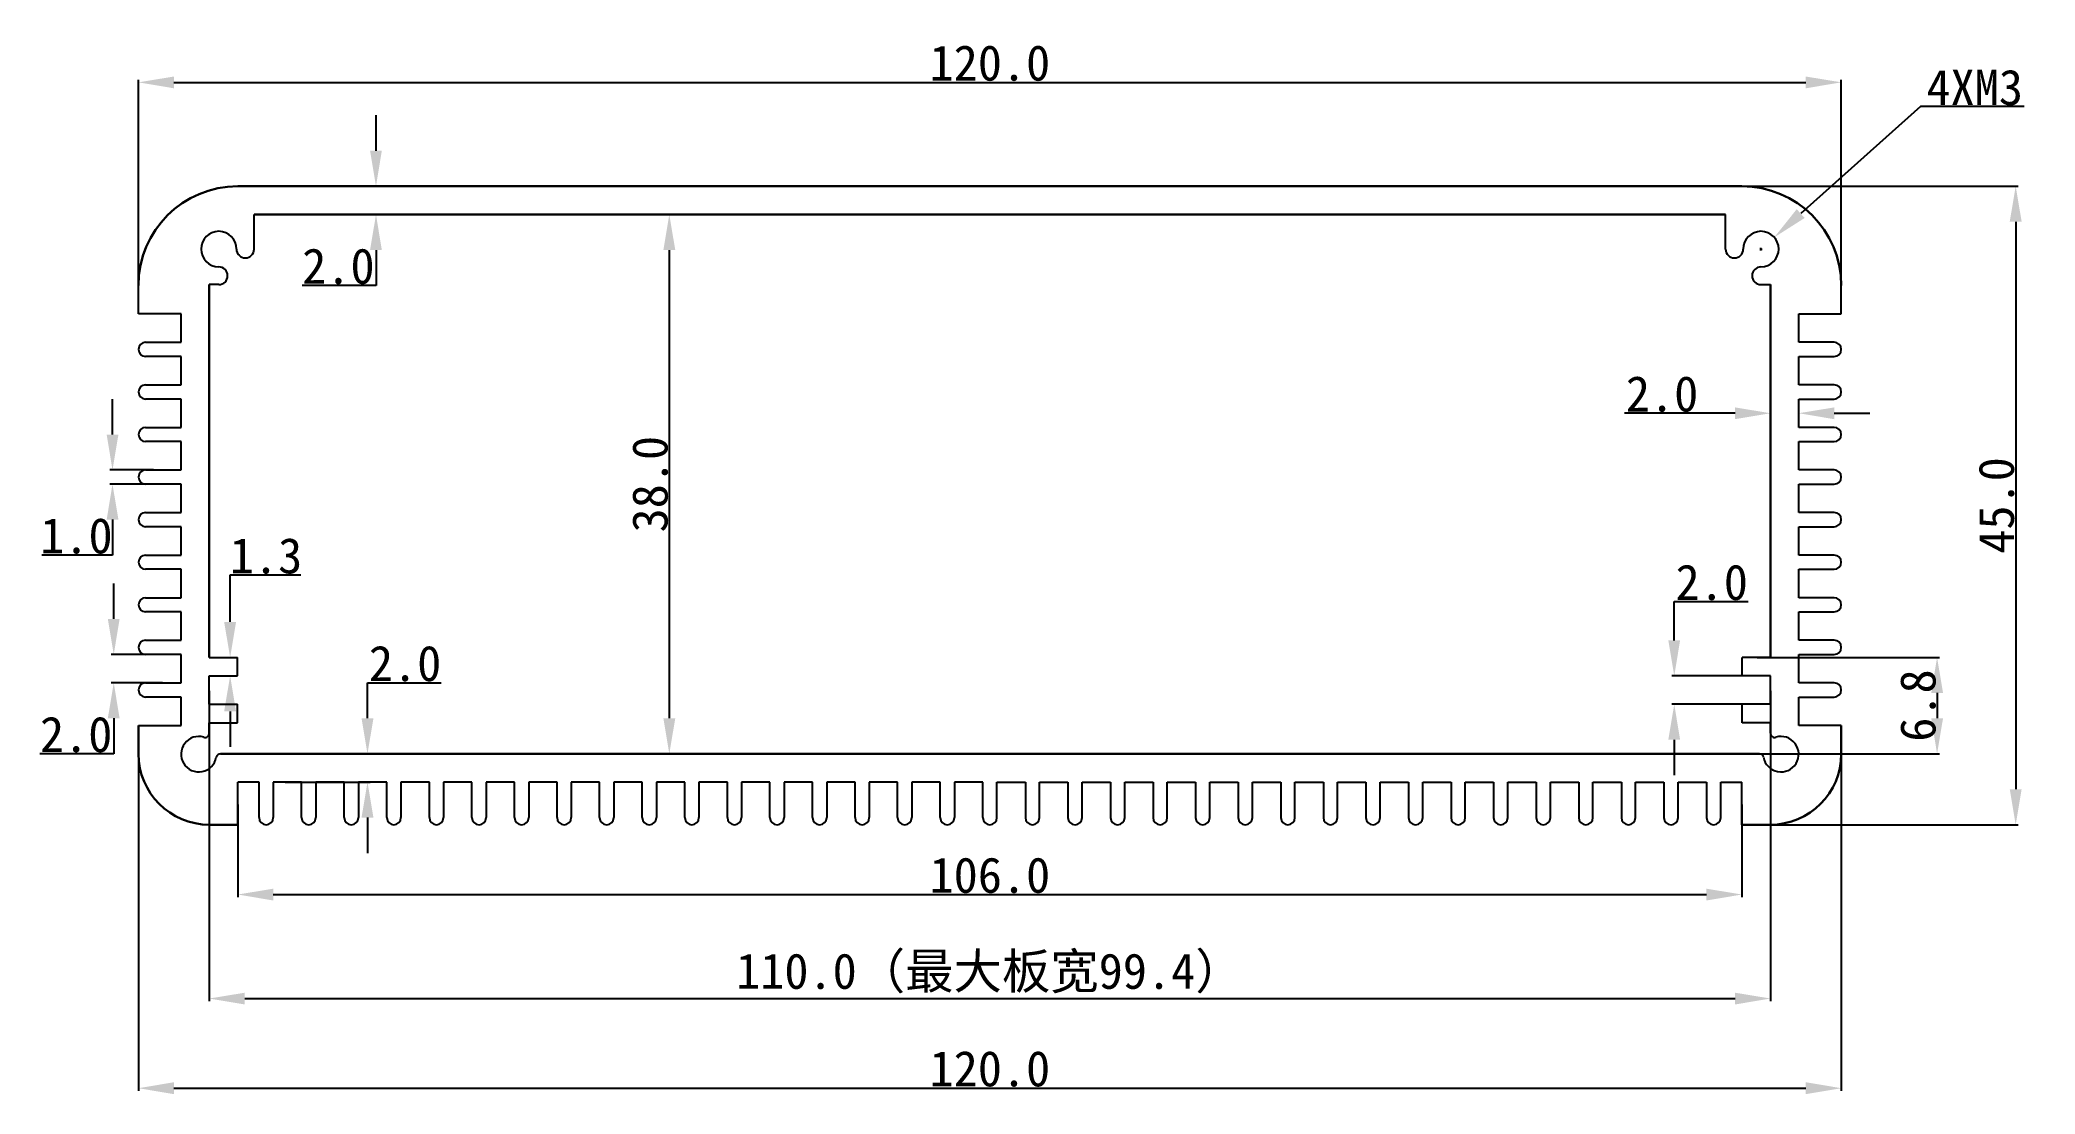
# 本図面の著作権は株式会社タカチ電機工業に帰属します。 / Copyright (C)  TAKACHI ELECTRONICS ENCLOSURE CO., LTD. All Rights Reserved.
# Model space of a CAD drawing. Header units: inches. Extents: x 225 to 366, y -60 to 14.
import ezdxf

# ---------------------------------------------------------------- set-up
doc = ezdxf.new("R2010")
doc.units = ezdxf.units.IN
doc.header["$MEASUREMENT"] = 0
doc.layers.get('Defpoints').update_dxf_attribs({"lineweight": 25})
doc.layers.add('1', color=30, linetype='Continuous')
doc.styles.get("Standard").update_dxf_attribs({"font": 'simhei.ttf'})
doc.dimstyles.get("Standard").update_dxf_attribs({"dimtxt": 2.5, "dimasz": 2.5, "dimexe": 0.18, "dimexo": 0.0625, "dimgap": 0.09, "dimtad": 1, "dimtoh": 1, "dimdec": 1, "dimzin": 0, "dimdsep": 46, "dimtxsty": 'Standard', "dimcen": 0.09, "dimadec": 0, "dimazin": 0, "dimtfac": 1, "dimtdec": 1, "dimtofl": 0, "dimtmove": 0, "dimatfit": 3, "dimfxl": 1, "dimtolj": 1, "dimtzin": 0, "dimarcsym": 0})

# ---------------------------------------------------------------- blocks, each defined once
blk = doc.blocks.new('*D78')
at = {"color": 0, "lineweight": -2}
for p, q in [((231.96, -3.87), (231.96, 11.57)), ((234.46, 11.39), (349.46, 11.39)), ((351.96, -3.87), (351.96, 11.57))]:
    blk.add_line(p, q, dxfattribs=at)
at = {"color": 0}
for points in [[(234.46, 11.8), (234.46, 10.97), (231.96, 11.39)], [(349.46, 11.8), (349.46, 10.97), (351.96, 11.39)]]:
    blk.add_solid(points, dxfattribs=at)
at = {"layer": 'Defpoints', "color": 0}
for p in [(351.96, 11.39), (231.96, -3.93), (351.96, -3.93)]:
    blk.add_point(p, dxfattribs=at)
at = {"color": 0, "insert": (291.96, 12.74), "char_height": 2.5, "attachment_point": 5}
blk.add_mtext('\\A1;120.0', dxfattribs=at)
blk = doc.blocks.new('*D79')
at = {"color": 0, "lineweight": -2}
for p, q in [((341.67, 4.07), (364.43, 4.07)), ((364.25, 1.57), (364.25, -38.43)), ((346.02, -40.93), (364.43, -40.93))]:
    blk.add_line(p, q, dxfattribs=at)
at = {"color": 0}
for points in [[(363.83, 1.57), (364.67, 1.57), (364.25, 4.07)], [(363.83, -38.43), (364.67, -38.43), (364.25, -40.93)]]:
    blk.add_solid(points, dxfattribs=at)
at = {"layer": 'Defpoints', "color": 0}
for p in [(341.61, 4.07), (345.96, -40.93), (364.25, -40.93)]:
    blk.add_point(p, dxfattribs=at)
at = {"color": 0, "insert": (362.9, -18.43), "char_height": 2.5, "attachment_point": 5, "rotation": 90}
blk.add_mtext('\\A1;45.0', dxfattribs=at)
blk = doc.blocks.new('*D81')
at = {"color": 0, "lineweight": -2}
for p, q in [((248.7, 6.57), (248.7, 9.07)), ((248.76, 4.07), (248.88, 4.07)), ((248.76, 2.07), (248.88, 2.07)), ((248.7, -0.43), (248.7, -2.93)), ((248.7, -2.93), (243.5, -2.93))]:
    blk.add_line(p, q, dxfattribs=at)
at = {"color": 0}
for points in [[(248.28, 6.57), (249.11, 6.57), (248.7, 4.07)], [(248.28, -0.43), (249.11, -0.43), (248.7, 2.07)]]:
    blk.add_solid(points, dxfattribs=at)
at = {"layer": 'Defpoints', "color": 0}
for p in [(248.7, 4.07), (248.7, 2.07), (248.7, 2.07)]:
    blk.add_point(p, dxfattribs=at)
at = {"color": 0, "insert": (246.05, -1.58), "char_height": 2.5, "attachment_point": 5}
blk.add_mtext('\\A1;2.0', dxfattribs=at)
blk = doc.blocks.new('*D82')
at = {"color": 0, "lineweight": -2}
for p, q in [((248.1, -33.43), (248.1, -30.93)), ((248.1, -30.93), (253.3, -30.93)), ((242.31, -35.93), (248.28, -35.93)), ((242.31, -37.93), (248.28, -37.93)), ((248.1, -40.43), (248.1, -42.93))]:
    blk.add_line(p, q, dxfattribs=at)
at = {"color": 0}
for points in [[(247.68, -33.43), (248.52, -33.43), (248.1, -35.93)], [(247.68, -40.43), (248.52, -40.43), (248.1, -37.93)]]:
    blk.add_solid(points, dxfattribs=at)
at = {"layer": 'Defpoints', "color": 0}
for p in [(242.24, -35.93), (242.24, -37.93), (248.1, -37.93)]:
    blk.add_point(p, dxfattribs=at)
at = {"color": 0, "insert": (250.75, -29.58), "char_height": 2.5, "attachment_point": 5}
blk.add_mtext('\\A1;2.0', dxfattribs=at)
blk = doc.blocks.new('*D83')
at = {"color": 0, "lineweight": -2}
for p, q in [((238.96, -39.5), (238.96, -46.03)), ((344.96, -39.5), (344.96, -46.03)), ((241.46, -45.85), (342.46, -45.85))]:
    blk.add_line(p, q, dxfattribs=at)
at = {"color": 0}
for points in [[(241.46, -45.44), (241.46, -46.27), (238.96, -45.85)], [(342.46, -45.44), (342.46, -46.27), (344.96, -45.85)]]:
    blk.add_solid(points, dxfattribs=at)
at = {"layer": 'Defpoints', "color": 0}
for p in [(238.96, -39.43), (344.96, -39.43), (344.96, -45.85)]:
    blk.add_point(p, dxfattribs=at)
at = {"color": 0, "insert": (291.96, -44.5), "char_height": 2.5, "attachment_point": 5}
blk.add_mtext('\\A1;106.0', dxfattribs=at)
blk = doc.blocks.new('*D85')
at = {"layer": '1', "color": 0, "lineweight": -2}
for p, q in [((236.95, -31.5), (236.95, -53.36)), ((346.97, -31.5), (346.97, -53.36)), ((239.45, -53.18), (344.47, -53.18))]:
    blk.add_line(p, q, dxfattribs=at)
at = {"layer": '1', "color": 0}
for points in [[(239.45, -52.77), (239.45, -53.6), (236.95, -53.18)], [(344.47, -52.77), (344.47, -53.6), (346.97, -53.18)]]:
    blk.add_solid(points, dxfattribs=at)
at = {"layer": 'Defpoints', "color": 0}
for p in [(236.95, -31.44), (346.97, -31.44), (346.97, -53.18)]:
    blk.add_point(p, dxfattribs=at)
at = {"layer": '1', "color": 0, "insert": (291.96, -51.41), "char_height": 2.5, "attachment_point": 5}
blk.add_mtext('\\A1;110.0（最大板宽99.4）', dxfattribs=at)
blk = doc.blocks.new('*D86')
at = {"color": 0, "lineweight": -2}
for p, q in [((357.54, 9.68), (349.1, 2.14)), ((364.85, 9.68), (357.54, 9.68)), ((346.21, -0.36), (346.39, -0.36)), ((346.3, -0.45), (346.3, -0.27))]:
    blk.add_line(p, q, dxfattribs=at)
at = {"color": 0}
blk.add_solid([(348.82, 2.45), (349.38, 1.83), (347.24, 0.47)], dxfattribs=at)
at = {"layer": 'Defpoints', "color": 0}
for p in [(347.24, 0.47), (345.37, -1.19)]:
    blk.add_point(p, dxfattribs=at)
at = {"color": 0, "insert": (361.36, 11.02), "char_height": 2.5, "attachment_point": 5}
blk.add_mtext('\\A1;{\\f@SimHei|b0|i0|c134|p49;4XM3}', dxfattribs=at)
blk = doc.blocks.new('*D87')
at = {"color": 0, "lineweight": -2}
for p, q in [((340.19, -27.94), (340.19, -25.21)), ((340.19, -25.21), (345.39, -25.21)), ((346.39, -30.44), (340.01, -30.44)), ((345.91, -32.44), (340.01, -32.44)), ((340.19, -34.94), (340.19, -37.44))]:
    blk.add_line(p, q, dxfattribs=at)
at = {"color": 0}
for points in [[(339.77, -27.94), (340.6, -27.94), (340.19, -30.44)], [(339.77, -34.94), (340.6, -34.94), (340.19, -32.44)]]:
    blk.add_solid(points, dxfattribs=at)
at = {"layer": 'Defpoints', "color": 0}
for p in [(346.45, -30.44), (340.19, -32.44), (345.97, -32.44)]:
    blk.add_point(p, dxfattribs=at)
at = {"color": 0, "insert": (342.83, -23.86), "char_height": 2.5, "attachment_point": 5}
blk.add_mtext('\\A1;2.0', dxfattribs=at)
blk = doc.blocks.new('*D88')
at = {"color": 0, "lineweight": -2}
for p, q in [((268.55, 2.07), (269.55, 2.07)), ((269.37, -0.43), (269.37, -33.43)), ((264.5, -35.93), (269.55, -35.93))]:
    blk.add_line(p, q, dxfattribs=at)
at = {"color": 0}
for points in [[(268.95, -0.43), (269.79, -0.43), (269.37, 2.07)], [(268.95, -33.43), (269.79, -33.43), (269.37, -35.93)]]:
    blk.add_solid(points, dxfattribs=at)
at = {"layer": 'Defpoints', "color": 0}
for p in [(268.49, 2.07), (264.44, -35.93), (269.37, -35.93)]:
    blk.add_point(p, dxfattribs=at)
at = {"color": 0, "insert": (268.02, -16.93), "char_height": 2.5, "attachment_point": 5, "rotation": 90}
blk.add_mtext('\\A1;38.0', dxfattribs=at)
blk = doc.blocks.new('*D89')
at = {"color": 0, "lineweight": -2}
for p, q in [((346.03, -29.14), (358.89, -29.14)), ((358.71, -31.64), (358.71, -33.43)), ((345.17, -35.93), (358.89, -35.93))]:
    blk.add_line(p, q, dxfattribs=at)
at = {"color": 0}
for points in [[(358.3, -31.64), (359.13, -31.64), (358.71, -29.14)], [(358.3, -33.43), (359.13, -33.43), (358.71, -35.93)]]:
    blk.add_solid(points, dxfattribs=at)
at = {"layer": 'Defpoints', "color": 0}
for p in [(345.97, -29.14), (345.11, -35.93), (358.71, -35.93)]:
    blk.add_point(p, dxfattribs=at)
at = {"color": 0, "insert": (357.37, -32.53), "char_height": 2.5, "attachment_point": 5, "rotation": 90}
blk.add_mtext('\\A1;6.8', dxfattribs=at)
blk = doc.blocks.new('*D90')
at = {"color": 0, "lineweight": -2}
for p, q in [((238.42, -26.64), (238.42, -23.33)), ((238.42, -23.33), (243.4, -23.33)), ((238.01, -29.14), (238.6, -29.14)), ((238.01, -30.44), (238.6, -30.44)), ((238.42, -32.94), (238.42, -35.44))]:
    blk.add_line(p, q, dxfattribs=at)
at = {"color": 0}
for points in [[(238, -26.64), (238.84, -26.64), (238.42, -29.14)], [(238, -32.94), (238.84, -32.94), (238.42, -30.44)]]:
    blk.add_solid(points, dxfattribs=at)
at = {"layer": 'Defpoints', "color": 0}
for p in [(237.95, -29.14), (237.95, -30.44), (238.42, -30.44)]:
    blk.add_point(p, dxfattribs=at)
at = {"color": 0, "insert": (240.95, -21.99), "char_height": 2.5, "attachment_point": 5}
blk.add_mtext('\\A1;1.3', dxfattribs=at)
blk = doc.blocks.new('*D91')
at = {"color": 0, "lineweight": -2}
for p, q in [((231.96, -35), (231.96, -59.68)), ((351.96, -35), (351.96, -59.68)), ((234.46, -59.5), (349.46, -59.5))]:
    blk.add_line(p, q, dxfattribs=at)
at = {"color": 0}
for points in [[(234.46, -59.08), (234.46, -59.92), (231.96, -59.5)], [(349.46, -59.08), (349.46, -59.92), (351.96, -59.5)]]:
    blk.add_solid(points, dxfattribs=at)
at = {"layer": 'Defpoints', "color": 0}
for p in [(231.96, -34.93), (351.96, -34.93), (351.96, -59.5)]:
    blk.add_point(p, dxfattribs=at)
at = {"color": 0, "insert": (291.96, -58.14), "char_height": 2.5, "attachment_point": 5}
blk.add_mtext('\\A1;120.0', dxfattribs=at)
blk = doc.blocks.new('*D92')
at = {"color": 0, "lineweight": -2}
for p, q in [((230.22, -26.43), (230.22, -23.93)), ((233.65, -28.93), (230.04, -28.93)), ((233.65, -30.93), (230.04, -30.93)), ((230.22, -33.43), (230.22, -35.93)), ((230.22, -35.93), (225.02, -35.93))]:
    blk.add_line(p, q, dxfattribs=at)
at = {"color": 0}
for points in [[(229.8, -26.43), (230.63, -26.43), (230.22, -28.93)], [(229.8, -33.43), (230.63, -33.43), (230.22, -30.93)]]:
    blk.add_solid(points, dxfattribs=at)
at = {"layer": 'Defpoints', "color": 0}
for p in [(233.71, -28.93), (230.22, -30.93), (233.71, -30.93)]:
    blk.add_point(p, dxfattribs=at)
at = {"color": 0, "insert": (227.57, -34.58), "char_height": 2.5, "attachment_point": 5}
blk.add_mtext('\\A1;2.0', dxfattribs=at)
blk = doc.blocks.new('*D93')
at = {"color": 0, "lineweight": -2}
for p, q in [((230.13, -13.43), (230.13, -10.93)), ((233.03, -15.93), (229.95, -15.93)), ((233.03, -16.93), (229.95, -16.93)), ((230.13, -19.43), (230.13, -21.93)), ((230.13, -21.93), (225.14, -21.93))]:
    blk.add_line(p, q, dxfattribs=at)
at = {"color": 0}
for points in [[(229.72, -13.43), (230.55, -13.43), (230.13, -15.93)], [(229.72, -19.43), (230.55, -19.43), (230.13, -16.93)]]:
    blk.add_solid(points, dxfattribs=at)
at = {"layer": 'Defpoints', "color": 0}
for p in [(233.1, -15.93), (230.13, -16.93), (233.1, -16.93)]:
    blk.add_point(p, dxfattribs=at)
at = {"color": 0, "insert": (227.59, -20.58), "char_height": 2.5, "attachment_point": 5}
blk.add_mtext('\\A1;1.0', dxfattribs=at)
blk = doc.blocks.new('*D94')
at = {"color": 0, "lineweight": -2}
for p, q in [((344.47, -11.93), (336.68, -11.93)), ((346.97, -11.87), (346.97, -11.75)), ((348.96, -11.87), (348.96, -11.75)), ((351.46, -11.93), (353.96, -11.93))]:
    blk.add_line(p, q, dxfattribs=at)
at = {"color": 0}
for points in [[(344.47, -11.52), (344.47, -12.35), (346.97, -11.93)], [(351.46, -11.52), (351.46, -12.35), (348.96, -11.93)]]:
    blk.add_solid(points, dxfattribs=at)
at = {"layer": 'Defpoints', "color": 0}
for p in [(346.97, -11.93), (346.97, -11.93), (348.96, -11.93)]:
    blk.add_point(p, dxfattribs=at)
at = {"color": 0, "insert": (339.33, -10.58), "char_height": 2.5, "attachment_point": 5}
blk.add_mtext('\\A1;2.0', dxfattribs=at)

msp = doc.modelspace()

# ---------------------------------------------------------------- linework, layer by layer
at = {"color": 7, "linetype": 'Continuous', "lineweight": 30}
for p, q in [((344.96, 4.07), (238.96, 4.07)), ((343.8, 2.07), (240.12, 2.07)), ((236.95, -29.14), (236.95, -2.86)), ((346.97, -29.14), (346.97, -2.86)), ((236.95, -34.48), (236.95, -33.74)), ((346.97, -34.48), (346.97, -33.74)), ((231.96, -33.93), (231.96, -35.93)), ((351.96, -33.93), (351.96, -35.93)), ((346.19, -35.93), (237.74, -35.93)), ((236.96, -40.93), (238.96, -40.93)), ((346.96, -40.93), (344.96, -40.93))]:
    msp.add_line(p, q, dxfattribs=at)
for p, q in [((240.12, -0.36), (240.12, 2.07)), ((343.8, -0.36), (343.8, 2.07)), ((231.96, -4.93), (231.96, -2.93)), ((237.62, -2.86), (236.95, -2.86)), ((346.3, -2.86), (346.97, -2.86)), ((351.96, -4.93), (351.96, -2.93)), ((234.96, -4.93), (231.96, -4.93)), ((234.96, -6.93), (234.96, -4.93)), ((348.96, -6.93), (348.96, -4.93)), ((348.96, -4.93), (351.96, -4.93)), ((232.46, -6.93), (234.96, -6.93)), ((351.46, -6.93), (348.96, -6.93)), ((234.96, -7.93), (232.46, -7.93)), ((234.96, -9.93), (234.96, -7.93)), ((348.96, -9.93), (348.96, -7.93)), ((348.96, -7.93), (351.46, -7.93)), ((232.46, -9.93), (234.96, -9.93)), ((234.96, -10.93), (232.46, -10.93)), ((234.96, -12.93), (234.96, -10.93)), ((351.46, -9.93), (348.96, -9.93)), ((348.96, -12.93), (348.96, -10.93)), ((348.96, -10.93), (351.46, -10.93)), ((232.46, -12.93), (234.96, -12.93)), ((234.96, -13.93), (232.46, -13.93)), ((234.96, -15.93), (234.96, -13.93)), ((351.46, -12.93), (348.96, -12.93)), ((348.96, -15.93), (348.96, -13.93)), ((348.96, -13.93), (351.46, -13.93)), ((232.46, -15.93), (234.96, -15.93)), ((351.46, -15.93), (348.96, -15.93)), ((234.96, -16.93), (232.46, -16.93)), ((234.96, -18.93), (234.96, -16.93)), ((348.96, -18.93), (348.96, -16.93)), ((348.96, -16.93), (351.46, -16.93)), ((232.46, -18.93), (234.96, -18.93)), ((351.46, -18.93), (348.96, -18.93)), ((234.96, -19.93), (232.46, -19.93)), ((234.96, -21.93), (234.96, -19.93)), ((348.96, -21.93), (348.96, -19.93)), ((348.96, -19.93), (351.46, -19.93)), ((232.46, -21.93), (234.96, -21.93)), ((351.46, -21.93), (348.96, -21.93)), ((234.96, -22.93), (232.46, -22.93)), ((234.96, -24.93), (234.96, -22.93)), ((348.96, -24.93), (348.96, -22.93)), ((348.96, -22.93), (351.46, -22.93)), ((232.46, -24.93), (234.96, -24.93)), ((351.46, -24.93), (348.96, -24.93)), ((234.96, -25.93), (232.46, -25.93)), ((234.96, -27.93), (234.96, -25.93)), ((348.96, -27.93), (348.96, -25.93)), ((348.96, -25.93), (351.46, -25.93)), ((232.46, -27.93), (234.96, -27.93)), ((351.46, -27.93), (348.96, -27.93)), ((234.96, -28.93), (232.46, -28.93)), ((234.96, -30.93), (234.96, -28.93)), ((236.95, -29.14), (238.95, -29.14)), ((238.95, -30.44), (238.95, -29.14)), ((346.97, -29.14), (344.97, -29.14)), ((344.97, -30.44), (344.97, -29.14)), ((348.96, -30.93), (348.96, -28.93)), ((348.96, -28.93), (351.46, -28.93)), ((236.95, -32.44), (236.95, -30.44)), ((236.95, -30.44), (238.95, -30.44)), ((346.97, -30.44), (344.97, -30.44)), ((346.97, -32.44), (346.97, -30.44)), ((232.46, -30.93), (234.96, -30.93)), ((234.96, -31.93), (232.46, -31.93)), ((234.96, -33.93), (234.96, -31.93)), ((351.46, -30.93), (348.96, -30.93)), ((348.96, -33.93), (348.96, -31.93)), ((348.96, -31.93), (351.46, -31.93)), ((236.95, -32.44), (238.95, -32.44)), ((236.95, -33.74), (238.95, -33.74)), ((238.95, -33.74), (238.95, -32.44)), ((346.97, -32.44), (344.97, -32.44)), ((344.97, -33.74), (344.97, -32.44)), ((346.97, -33.74), (344.97, -33.74)), ((231.96, -33.93), (234.96, -33.93)), ((351.96, -33.93), (348.96, -33.93)), ((238.96, -40.93), (238.96, -37.93)), ((240.46, -37.93), (238.96, -37.93)), ((240.46, -40.43), (240.46, -37.93)), ((243.46, -37.93), (241.46, -37.93)), ((241.46, -37.93), (241.46, -40.43)), ((243.46, -40.43), (243.46, -37.93)), ((246.46, -37.93), (244.46, -37.93)), ((244.46, -37.93), (244.46, -40.43)), ((246.46, -40.43), (246.46, -37.93)), ((249.46, -37.93), (247.46, -37.93)), ((247.46, -37.93), (247.46, -40.43)), ((249.46, -40.43), (249.46, -37.93)), ((252.46, -37.93), (250.46, -37.93)), ((250.46, -37.93), (250.46, -40.43)), ((252.46, -40.43), (252.46, -37.93)), ((255.46, -37.93), (253.46, -37.93)), ((253.46, -37.93), (253.46, -40.43)), ((255.46, -40.43), (255.46, -37.93)), ((258.46, -37.93), (256.46, -37.93)), ((256.46, -37.93), (256.46, -40.43)), ((258.46, -40.43), (258.46, -37.93)), ((259.46, -37.93), (259.46, -40.43)), ((261.46, -37.93), (259.46, -37.93)), ((261.46, -40.43), (261.46, -37.93)), ((264.46, -37.93), (262.46, -37.93)), ((262.46, -37.93), (262.46, -40.43)), ((264.46, -40.43), (264.46, -37.93)), ((267.46, -37.93), (265.46, -37.93)), ((265.46, -37.93), (265.46, -40.43)), ((267.46, -40.43), (267.46, -37.93)), ((270.46, -37.93), (268.46, -37.93)), ((268.46, -37.93), (268.46, -40.43)), ((270.46, -40.43), (270.46, -37.93)), ((273.46, -37.93), (271.46, -37.93)), ((271.46, -37.93), (271.46, -40.43)), ((273.46, -40.43), (273.46, -37.93)), ((276.46, -37.93), (274.46, -37.93)), ((274.46, -37.93), (274.46, -40.43)), ((276.46, -40.43), (276.46, -37.93)), ((279.46, -37.93), (277.46, -37.93)), ((277.46, -37.93), (277.46, -40.43)), ((279.46, -40.43), (279.46, -37.93)), ((280.46, -37.93), (280.46, -40.43)), ((282.46, -37.93), (280.46, -37.93)), ((282.46, -40.43), (282.46, -37.93)), ((285.46, -37.93), (283.46, -37.93)), ((283.46, -37.93), (283.46, -40.43)), ((285.46, -40.43), (285.46, -37.93)), ((288.46, -37.93), (286.46, -37.93)), ((286.46, -37.93), (286.46, -40.43)), ((288.46, -40.43), (288.46, -37.93)), ((291.46, -37.93), (289.46, -37.93)), ((289.46, -37.93), (289.46, -40.43)), ((291.46, -40.43), (291.46, -37.93)), ((292.46, -40.43), (292.46, -37.93)), ((292.46, -37.93), (294.46, -37.93)), ((294.46, -37.93), (294.46, -40.43)), ((295.46, -40.43), (295.46, -37.93)), ((295.46, -37.93), (297.46, -37.93)), ((297.46, -37.93), (297.46, -40.43)), ((298.46, -40.43), (298.46, -37.93)), ((298.46, -37.93), (300.46, -37.93)), ((300.46, -37.93), (300.46, -40.43)), ((301.46, -40.43), (301.46, -37.93)), ((301.46, -37.93), (303.46, -37.93)), ((303.46, -37.93), (303.46, -40.43)), ((304.46, -40.43), (304.46, -37.93)), ((304.46, -37.93), (306.46, -37.93)), ((306.46, -37.93), (306.46, -40.43)), ((307.46, -40.43), (307.46, -37.93)), ((307.46, -37.93), (309.46, -37.93)), ((309.46, -37.93), (309.46, -40.43)), ((310.46, -40.43), (310.46, -37.93)), ((310.46, -37.93), (312.46, -37.93)), ((312.46, -37.93), (312.46, -40.43)), ((313.46, -40.43), (313.46, -37.93)), ((313.46, -37.93), (315.46, -37.93)), ((315.46, -37.93), (315.46, -40.43)), ((316.46, -40.43), (316.46, -37.93)), ((316.46, -37.93), (318.46, -37.93)), ((318.46, -37.93), (318.46, -40.43)), ((319.46, -40.43), (319.46, -37.93)), ((319.46, -37.93), (321.46, -37.93)), ((321.46, -37.93), (321.46, -40.43)), ((322.46, -40.43), (322.46, -37.93)), ((322.46, -37.93), (324.46, -37.93)), ((324.46, -37.93), (324.46, -40.43)), ((325.46, -40.43), (325.46, -37.93)), ((325.46, -37.93), (327.46, -37.93)), ((327.46, -37.93), (327.46, -40.43)), ((328.46, -40.43), (328.46, -37.93)), ((328.46, -37.93), (330.46, -37.93)), ((330.46, -37.93), (330.46, -40.43)), ((331.46, -40.43), (331.46, -37.93)), ((331.46, -37.93), (333.46, -37.93)), ((333.46, -37.93), (333.46, -40.43)), ((334.46, -40.43), (334.46, -37.93)), ((334.46, -37.93), (336.46, -37.93)), ((336.46, -37.93), (336.46, -40.43)), ((337.46, -40.43), (337.46, -37.93)), ((337.46, -37.93), (339.46, -37.93)), ((339.46, -37.93), (339.46, -40.43)), ((340.46, -40.43), (340.46, -37.93)), ((340.46, -37.93), (342.46, -37.93)), ((342.46, -37.93), (342.46, -40.43)), ((343.46, -40.43), (343.46, -37.93)), ((343.46, -37.93), (344.96, -37.93)), ((344.96, -40.93), (344.96, -37.93))]:
    msp.add_line(p, q)
at = {"lineweight": 30}
for centre, start, end in [((238.96, -2.93), 90, 180), ((344.96, -2.93), 0, 90)]:
    msp.add_arc(centre, 7, start, end, dxfattribs=at)
for centre, radius, start, end in [((237.62, -0.36), 1.25, 0, 270), ((346.3, -0.36), 1.25, 270, 180), ((239.49, -0.36), 0.625, 180, 0), ((344.43, -0.36), 0.625, 180, 0), ((237.62, -2.24), 0.625, 270, 90), ((346.3, -2.24), 0.625, 90, 270), ((232.46, -7.43), 0.5, 90, 270), ((351.46, -7.43), 0.5, 270, 90), ((232.46, -10.43), 0.5, 90, 270), ((351.46, -10.43), 0.5, 270, 90), ((232.46, -13.43), 0.5, 90, 270), ((351.46, -13.43), 0.5, 270, 90), ((232.46, -16.43), 0.5, 90, 270), ((351.46, -16.43), 0.5, 270, 90), ((232.46, -19.43), 0.5, 90, 270), ((351.46, -19.43), 0.5, 270, 90), ((232.46, -22.43), 0.5, 90, 270), ((351.46, -22.43), 0.5, 270, 90), ((232.46, -25.43), 0.5, 90, 270), ((351.46, -25.43), 0.5, 270, 90), ((232.46, -28.43), 0.5, 90, 270), ((351.46, -28.43), 0.5, 270, 90), ((232.46, -31.43), 0.5, 90, 270), ((351.46, -31.43), 0.5, 270, 90), ((236.21, -35.96), 1.25, 73.543, 349.8782), ((236.65, -34.48), 0.3, 253.543, 0), ((347.71, -35.96), 1.25, 190.1218, 106.457), ((347.27, -34.48), 0.3, 180, 286.457), ((237.74, -36.23), 0.3, 90, 169.8782), ((346.19, -36.23), 0.3, 10.1218, 90), ((240.96, -40.43), 0.5, 180, 0), ((243.96, -40.43), 0.5, 180, 0), ((246.96, -40.43), 0.5, 180, 0), ((249.96, -40.43), 0.5, 180, 0), ((252.96, -40.43), 0.5, 180, 0), ((255.96, -40.43), 0.5, 180, 0), ((258.96, -40.43), 0.5, 180, 0), ((261.96, -40.43), 0.5, 180, 0), ((264.96, -40.43), 0.5, 180, 0), ((267.96, -40.43), 0.5, 180, 0), ((270.96, -40.43), 0.5, 180, 0), ((273.96, -40.43), 0.5, 180, 0), ((276.96, -40.43), 0.5, 180, 0), ((279.96, -40.43), 0.5, 180, 0), ((282.96, -40.43), 0.5, 180, 0), ((285.96, -40.43), 0.5, 180, 0), ((288.96, -40.43), 0.5, 180, 0), ((291.96, -40.43), 0.5, 180, 0), ((294.96, -40.43), 0.5, 180, 0), ((297.96, -40.43), 0.5, 180, 0), ((300.96, -40.43), 0.5, 180, 0), ((303.96, -40.43), 0.5, 180, 0), ((306.96, -40.43), 0.5, 180, 0), ((309.96, -40.43), 0.5, 180, 0), ((312.96, -40.43), 0.5, 180, 0), ((315.96, -40.43), 0.5, 180, 0), ((318.96, -40.43), 0.5, 180, 0), ((321.96, -40.43), 0.5, 180, 0), ((324.96, -40.43), 0.5, 180, 0), ((327.96, -40.43), 0.5, 180, 0), ((330.96, -40.43), 0.5, 180, 0), ((333.96, -40.43), 0.5, 180, 0), ((336.96, -40.43), 0.5, 180, 0), ((339.96, -40.43), 0.5, 180, 0), ((342.96, -40.43), 0.5, 180, 0)]:
    msp.add_arc(centre, radius, start, end)
at = {"color": 7, "linetype": 'Continuous', "lineweight": 30}
for centre, start, end in [((236.96, -35.93), 180, 270), ((346.96, -35.93), 270, 0)]:
    msp.add_arc(centre, 5, start, end, dxfattribs=at)

# ---------------------------------------------------------------- dimensions: what is measured, and where the dimension line sits
for base, p1, p2, picture, middle in [((351.96, 11.39), (231.96, -3.93), (351.96, -3.93), '*D78', (291.96, 12.74)), ((346.97, -11.93), (348.96, -11.93), (346.97, -11.93), '*D94', (339.33, -10.58)), ((351.96, -59.5), (231.96, -34.93), (351.96, -34.93), '*D91', (291.96, -58.14)), ((344.96, -45.85), (238.96, -39.43), (344.96, -39.43), '*D83', (291.96, -44.5))]:
    dim = msp.add_linear_dim(base=base, p1=p1, p2=p2, dimstyle='Standard')
    dim.commit()
    dim.dimension.update_dxf_attribs({"geometry": picture, "text_midpoint": middle})
dim = msp.add_diameter_dim_2p(p1=(345.37, -1.19), p2=(347.24, 0.47), text='{\\f@SimHei|b0|i0|c134|p49;4XM3}', dimstyle='Standard')
dim.commit()
dim.dimension.update_dxf_attribs({"geometry": '*D86', "text_midpoint": (361.36, 9.68), "dimtype": 163})
for base, p1, p2, picture, middle in [((248.7, 2.07), (248.7, 4.07), (248.7, 2.07), '*D81', (246.05, -1.58)), ((269.37, -35.93), (268.49, 2.07), (264.44, -35.93), '*D88', (268.02, -16.93)), ((230.13, -16.93), (233.1, -15.93), (233.1, -16.93), '*D93', (227.59, -20.58)), ((230.22, -30.93), (233.71, -28.93), (233.71, -30.93), '*D92', (227.57, -34.58)), ((358.71, -35.93), (345.97, -29.14), (345.11, -35.93), '*D89', (357.37, -32.53))]:
    dim = msp.add_linear_dim(base=base, p1=p1, p2=p2, angle=90, dimstyle='Standard')
    dim.commit()
    dim.dimension.update_dxf_attribs({"geometry": picture, "text_midpoint": middle})
for base, p1, p2, picture, middle in [((364.25, -40.93), (341.61, 4.07), (345.96, -40.93), '*D79', (364.25, -18.43)), ((238.42, -30.44), (237.95, -29.14), (237.95, -30.44), '*D90', (240.95, -23.33)), ((340.19, -32.44), (346.45, -30.44), (345.97, -32.44), '*D87', (342.83, -25.21)), ((248.1, -37.93), (242.24, -35.93), (242.24, -37.93), '*D82', (250.75, -30.93))]:
    dim = msp.add_linear_dim(base=base, p1=p1, p2=p2, angle=90, dimstyle='Standard')
    dim.commit()
    dim.dimension.update_dxf_attribs({"geometry": picture, "text_midpoint": middle, "dimtype": 160})
at = {"layer": '1'}
dim = msp.add_linear_dim(base=(346.97, -53.18), p1=(236.95, -31.44), p2=(346.97, -31.44), text='<>（最大板宽99.4）', dimstyle='Standard', dxfattribs=at)
dim.commit()
dim.dimension.update_dxf_attribs({"geometry": '*D85', "text_midpoint": (291.96, -51.41)})

doc.saveas('drawing.dxf')
